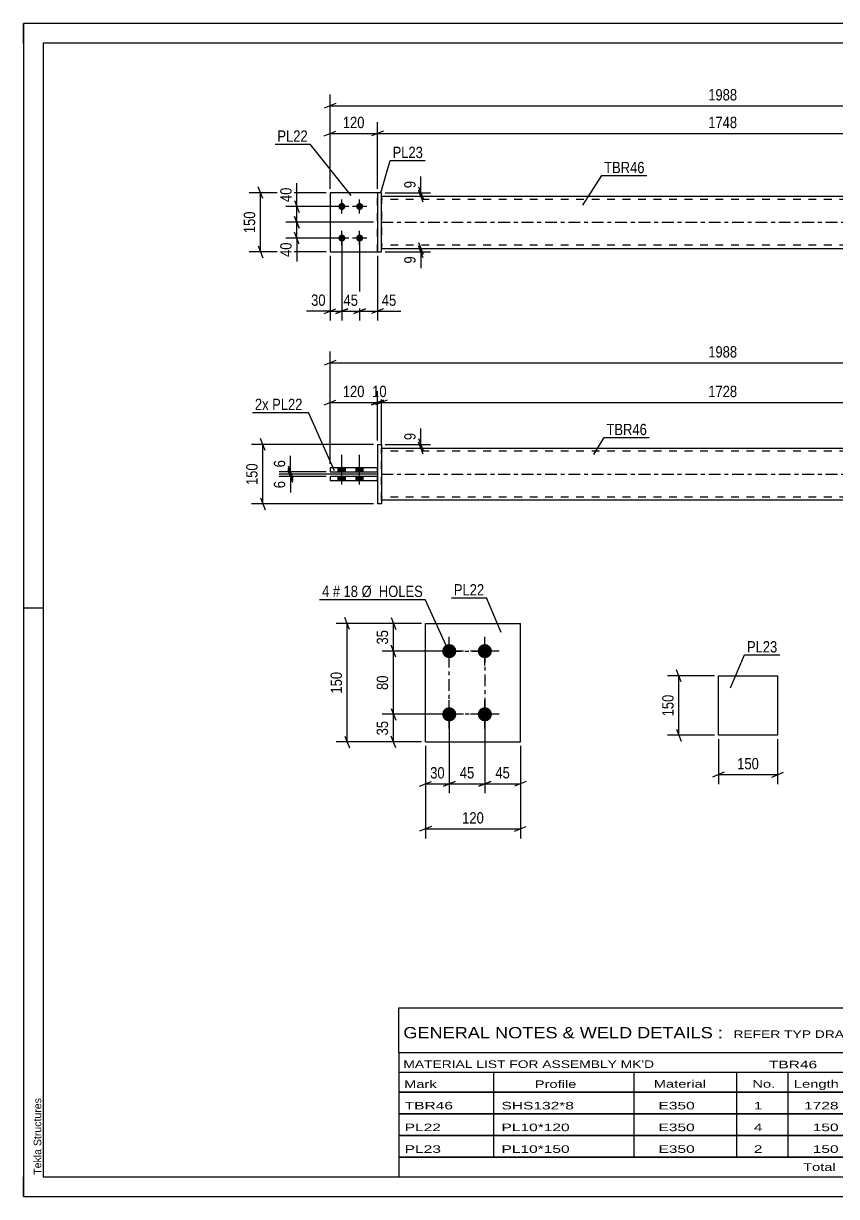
# Model space of a CAD drawing. Header units: millimetres. Extents: x 0 to 420, y 0 to 297.
# Drawn here: x 0 to 205.8, y 0 to 297 of the extents above; entities that cross this region are included whole.
import ezdxf

# ---------------------------------------------------------------- set-up
doc = ezdxf.new("R2010")
doc.units = ezdxf.units.MM
doc.linetypes.add('DXK_LINE_DOT2', pattern=[3.9198, 1.9599, -1.9599])
doc.linetypes.add('DXK_LINE_DOT3', pattern=[5.9187, 2.979, -0.9799, 0.9799, -0.9799])
doc.styles.add('Arial', font='ARIAL.TTF', dxfattribs={"height": 0.2})
doc.styles.add('Arial Narrow', font='ARIALN.TTF', dxfattribs={"height": 0.2})

# ---------------------------------------------------------------- blocks, each defined once
blk = doc.blocks.new('Unknown-489684297-1163')
at = {"color": 5, "linetype": 'Continuous'}
for p, q in [((420, 297), (0, 297)), ((0, 297), (0, 0)), ((0, 292), (0, 297)), ((415, 292), (5, 292)), ((5, 292), (5, 5)), ((5, 149), (0, 149)), ((0, 0), (0, 5)), ((5, 5), (415, 5)), ((0, 0), (420, 0))]:
    blk.add_line(p, q, dxfattribs=at)
at = {"color": 174, "linetype": 'Continuous', "style": 'Arial'}
blk.add_text('Tekla Structures', height=1.9102, rotation=90, dxfattribs=at).set_placement((4.5, 5.5))
blk = doc.blocks.new('Unknown-489684297-3498')
at = {"color": 7, "linetype": 'Continuous'}
for p, q in [((95, 47.75), (255, 47.75)), ((95, 36.5), (95, 47.75)), ((255, 47.75), (255, 36.5)), ((95, 36.5), (255, 36.5)), ((95, 36.5), (95, 31.5)), ((255, 36.5), (255, 31.5)), ((95, 31.5), (255, 31.5)), ((95, 31.5), (95, 26.5)), ((119, 31.5), (119, 26.5)), ((154.5, 31.5), (154.5, 26.5)), ((180.5, 31.5), (180.5, 26.5)), ((193.5, 31.5), (193.5, 26.5)), ((211, 31.5), (211, 26.5)), ((233, 31.5), (233, 26.5)), ((255, 31.5), (255, 26.5)), ((95, 26.5), (255, 26.5)), ((95, 26.45), (95, 21.05)), ((95, 26.45), (255, 26.45)), ((119, 26.5), (119, 21)), ((154.5, 26.5), (154.5, 21)), ((180.5, 26.5), (180.5, 21)), ((193.5, 26.5), (193.5, 21)), ((211, 26.5), (211, 21)), ((233, 26.5), (233, 21)), ((255, 26.45), (255, 21.05)), ((95, 21.05), (255, 21.05)), ((95, 20.95), (95, 15.55)), ((95, 20.95), (255, 20.95)), ((119, 21), (119, 15.5)), ((154.5, 21), (154.5, 15.5)), ((180.5, 21), (180.5, 15.5)), ((193.5, 21), (193.5, 15.5)), ((211, 21), (211, 15.5)), ((233, 21), (233, 15.5)), ((255, 20.95), (255, 15.55)), ((95, 15.55), (255, 15.55)), ((95, 15.45), (95, 10.05)), ((95, 15.45), (255, 15.45)), ((119, 15.5), (119, 10)), ((154.5, 15.5), (154.5, 10)), ((180.5, 15.5), (180.5, 10)), ((193.5, 15.5), (193.5, 10)), ((211, 15.5), (211, 10)), ((233, 15.5), (233, 10)), ((255, 15.45), (255, 10.05)), ((95, 10.05), (255, 10.05)), ((95, 10), (255, 10)), ((95, 10), (95, 5)), ((211, 10), (211, 5)), ((233, 10), (233, 5)), ((255, 10), (255, 5)), ((95, 5), (255, 5))]:
    blk.add_line(p, q, dxfattribs=at)
at = {"color": 7, "style": 'Arial Narrow'}
for s, height, width, p in [('GENERAL NOTES & WELD DETAILS :', 2.8633, 1.4, (96.15, 40.06)), ('REFER TYP DRAWING TYP-01', 1.9089, 1.6, (179.7, 40.16)), ("MATERIAL LIST FOR ASSEMBLY MK'D", 1.9089, 1.6, (96.15, 32.56)), ('TBR46', 1.909, 1.794707, (188.68, 32.47)), ('6', 1.91, 1.794707, (217.08, 32.56)), ('No. Required', 1.9089, 1.6, (226.41, 32.56)), ('Mark', 1.909, 1.7, (96.34, 27.5)), ('Profile', 1.909, 1.7, (129.41, 27.5)), ('Material', 1.909, 1.7, (159.54, 27.56)), ('No.', 1.909, 1.7, (184.5, 27.56)), ('Length', 1.909, 1.7, (195, 27.56)), ('Area', 1.909, 1.7, (217.5, 27.56)), ('Weight', 1.909, 1.7, (237, 27.56))]:
    blk.add_text(s, height=height, dxfattribs=dict(at, width=width)).set_placement(p)
at = {"color": 7, "linetype": 'Continuous', "style": 'Arial Narrow'}
for s, height, width, p in [('TBR46', 1.909, 1.794707, (96.5, 22.06)), ('SHS132*8', 1.909, 1.794707, (121, 22.06)), ('E350', 1.909, 1.794707, (160.74, 22.06)), ('1', 1.91, 1.794707, (184.86, 22.06)), ('1728', 1.909, 1.794707, (197.58, 22.06)), ('0.9', 1.909, 1.794707, (221.32, 22.06)), ('53.8', 1.909, 1.794707, (240.14, 22.06)), ('PL22', 1.909, 1.794707, (96.5, 16.56)), ('PL10*120', 1.909, 1.794707, (121, 16.56)), ('E350', 1.909, 1.794707, (160.74, 16.56)), ('4', 1.91, 1.794707, (184.86, 16.56)), ('150', 1.909, 1.794707, (199.77, 16.56)), ('0.0', 1.909, 1.794707, (221.32, 16.56)), ('5.7', 1.909, 1.794707, (242.33, 16.56)), ('PL23', 1.909, 1.794707, (96.5, 11.06)), ('PL10*150', 1.909, 1.794707, (121, 11.06)), ('E350', 1.909, 1.794707, (160.74, 11.06)), ('2', 1.91, 1.794707, (184.86, 11.06)), ('150', 1.909, 1.794707, (199.77, 11.06)), ('0.1', 1.909, 1.794707, (221.32, 11.06)), ('3.5', 1.909, 1.794707, (242.33, 11.06)), ('Total', 1.909, 1.7, (197.33, 6.5)), ('1.2', 1.909, 1.794707, (220.83, 6.5)), ('63.0', 1.909, 1.794707, (240.14, 6.5))]:
    blk.add_text(s, height=height, dxfattribs=dict(at, width=width)).set_placement(p)
blk = doc.blocks.new('Bolt-489684297-1408 - 1400')
at = {"linetype": 'Continuous'}
for points in [[(79.69, 183.49), (81.49, 183.49), (81.49, 184.49), (79.69, 184.49)], [(79.69, 183.49), (81.49, 183.49), (81.49, 184.49), (79.69, 184.49)], [(84.19, 183.49), (85.99, 183.49), (85.99, 184.49), (84.19, 184.49)], [(84.19, 183.49), (85.99, 183.49), (85.99, 184.49), (84.19, 184.49)], [(79.69, 181.29), (81.49, 181.29), (81.49, 182.29), (79.69, 182.29)], [(79.69, 181.29), (81.49, 181.29), (81.49, 182.29), (79.69, 182.29)], [(84.19, 181.29), (85.99, 181.29), (85.99, 182.29), (84.19, 182.29)], [(84.19, 181.29), (85.99, 181.29), (85.99, 182.29), (84.19, 182.29)]]:
    blk.add_hatch(color=1, dxfattribs=at).paths.add_polyline_path(points)
at = {"color": 1, "linetype": 'Continuous'}
for p, q in [((80.59, 180.29), (80.59, 187.79)), ((80.59, 180.29), (80.59, 187.79)), ((85.09, 180.29), (85.09, 187.79)), ((85.09, 180.29), (85.09, 187.79)), ((79.69, 183.49), (79.69, 184.49)), ((79.69, 183.49), (79.69, 184.49)), ((81.49, 183.49), (81.49, 184.49)), ((81.49, 183.49), (81.49, 184.49)), ((84.19, 183.49), (84.19, 184.49)), ((84.19, 183.49), (84.19, 184.49)), ((85.99, 183.49), (85.99, 184.49)), ((85.99, 183.49), (85.99, 184.49)), ((79.69, 181.29), (79.69, 182.29)), ((79.69, 181.29), (79.69, 182.29)), ((81.49, 181.29), (81.49, 182.29)), ((81.49, 181.29), (81.49, 182.29)), ((84.19, 181.29), (84.19, 182.29)), ((84.19, 181.29), (84.19, 182.29)), ((85.99, 181.29), (85.99, 182.29)), ((85.99, 181.29), (85.99, 182.29))]:
    blk.add_line(p, q, dxfattribs=at)
blk = doc.blocks.new('Part-489684297-1471 - 1400')
at = {"linetype": 'Continuous'}
blk.add_hatch(color=2, dxfattribs=at).paths.add_polyline_path([(233.38, 176.29), (232.58, 177.69), (234.18, 177.69)])
at = {"color": 2, "linetype": 'Continuous'}
for p, q in [((90.59, 189.49), (263.38, 189.49)), ((263.38, 176.29), (90.59, 176.29)), ((233.38, 176.29), (232.58, 177.69)), ((232.58, 177.69), (234.18, 177.69)), ((234.18, 177.69), (233.38, 176.29))]:
    blk.add_line(p, q, dxfattribs=at)
at = {"color": 7, "linetype": 'DXK_LINE_DOT2'}
for p, q in [((90.59, 176.29), (90.59, 189.49)), ((263.38, 188.69), (90.59, 188.69)), ((263.38, 189.49), (263.38, 176.29)), ((263.38, 177.09), (90.59, 177.09))]:
    blk.add_line(p, q, dxfattribs=at)
at = {"color": 7, "linetype": 'DXK_LINE_DOT3'}
blk.add_line((90.59, 182.89), (263.38, 182.89), dxfattribs=at)
at = {"color": 2, "linetype": 'Continuous'}
blk.add_circle((233.38, 177.19), 1, dxfattribs=at)
blk = doc.blocks.new('Part-489684297-1412 - 1400')
at = {"color": 2, "linetype": 'Continuous'}
for p, q in [((89.59, 190.39), (90.59, 190.39)), ((89.59, 190.39), (89.59, 175.39)), ((90.59, 190.39), (90.59, 175.39)), ((90.59, 175.39), (89.59, 175.39))]:
    blk.add_line(p, q, dxfattribs=at)
blk = doc.blocks.new('Part-489684297-1438 - 1400')
at = {"color": 2, "linetype": 'Continuous'}
for p, q in [((89.59, 184.49), (77.59, 184.49)), ((77.59, 184.49), (77.59, 183.49)), ((89.59, 183.49), (89.59, 184.49)), ((77.59, 183.49), (89.59, 183.49))]:
    blk.add_line(p, q, dxfattribs=at)
blk = doc.blocks.new('Part-489684297-1443 - 1400')
at = {"color": 2, "linetype": 'Continuous'}
for p, q in [((77.59, 182.29), (77.59, 181.29)), ((89.59, 182.29), (77.59, 182.29)), ((77.59, 181.29), (89.59, 181.29)), ((89.59, 181.29), (89.59, 182.29))]:
    blk.add_line(p, q, dxfattribs=at)
blk = doc.blocks.new('Part-489684297-1695 - 1676')
at = {"color": 2, "linetype": 'Continuous'}
for p, q in [((90.59, 254.16), (89.59, 254.16)), ((89.59, 254.16), (89.59, 239.16)), ((90.59, 239.16), (90.59, 254.16)), ((89.59, 239.16), (90.59, 239.16))]:
    blk.add_line(p, q, dxfattribs=at)
blk = doc.blocks.new('Bolt-489684297-1679 - 1676')
at = {"linetype": 'Continuous'}
for points in [[(80.59, 249.76, -1), (80.59, 251.56, -1)], [(85.09, 249.76, -1), (85.09, 251.56, -1)], [(80.59, 241.76, -1), (80.59, 243.56, -1)], [(85.09, 241.76, -1), (85.09, 243.56, -1)]]:
    blk.add_hatch(color=1, dxfattribs=at).paths.add_polyline_path(points)
at = {"color": 1, "linetype": 'Continuous'}
for p, q in [((80.59, 248.86), (80.59, 252.46)), ((85.09, 248.86), (85.09, 252.46)), ((82.39, 250.66), (78.79, 250.66)), ((86.89, 250.66), (83.29, 250.66)), ((80.59, 240.86), (80.59, 244.46)), ((85.09, 240.86), (85.09, 244.46)), ((82.39, 242.66), (78.79, 242.66)), ((86.89, 242.66), (83.29, 242.66))]:
    blk.add_line(p, q, dxfattribs=at)
blk = doc.blocks.new('Part-489684297-1700 - 1676')
at = {"color": 2, "linetype": 'Continuous'}
for p, q in [((89.59, 254.16), (77.59, 254.16)), ((77.59, 254.16), (77.59, 239.16)), ((77.59, 239.16), (89.59, 239.16))]:
    blk.add_line(p, q, dxfattribs=at)
at = {"color": 7, "linetype": 'DXK_LINE_DOT2'}
blk.add_line((89.59, 239.16), (89.59, 254.16), dxfattribs=at)
blk = doc.blocks.new('Part-489684297-1701 - 1676')
at = {"color": 7, "linetype": 'DXK_LINE_DOT2'}
for p, q in [((89.59, 254.16), (77.59, 254.16)), ((77.59, 254.16), (77.59, 239.16)), ((89.59, 239.16), (89.59, 254.16)), ((77.59, 239.16), (89.59, 239.16))]:
    blk.add_line(p, q, dxfattribs=at)
blk = doc.blocks.new('Part-489684297-1741 - 1676')
at = {"linetype": 'Continuous'}
blk.add_hatch(color=2, dxfattribs=at).paths.add_polyline_path([(233.38, 246.66), (232.58, 248.06), (234.18, 248.06)])
at = {"color": 2, "linetype": 'Continuous'}
for p, q in [((90.59, 253.26), (263.38, 253.26)), ((233.38, 246.66), (232.58, 248.06)), ((232.58, 248.06), (234.18, 248.06)), ((234.18, 248.06), (233.38, 246.66)), ((90.59, 240.06), (263.38, 240.06))]:
    blk.add_line(p, q, dxfattribs=at)
at = {"color": 7, "linetype": 'DXK_LINE_DOT2'}
for p, q in [((90.59, 253.26), (90.59, 240.06)), ((263.38, 252.46), (90.59, 252.46)), ((263.38, 253.26), (263.38, 240.06)), ((263.38, 240.86), (90.59, 240.86))]:
    blk.add_line(p, q, dxfattribs=at)
at = {"color": 7, "linetype": 'DXK_LINE_DOT3'}
blk.add_line((90.59, 246.66), (263.38, 246.66), dxfattribs=at)
at = {"color": 2, "linetype": 'Continuous'}
blk.add_circle((233.38, 247.56), 1, dxfattribs=at)
blk = doc.blocks.new('Bolt-489684297-2102 - 2040')
at = {"linetype": 'Continuous'}
for points in [[(107.78, 136.29, -1), (107.78, 139.89, -1)], [(116.78, 136.29, -1), (116.78, 139.89, -1)], [(107.78, 120.29, -1), (107.78, 123.89, -1)], [(116.78, 120.29, -1), (116.78, 123.89, -1)]]:
    blk.add_hatch(color=1, dxfattribs=at).paths.add_polyline_path(points)
at = {"color": 1, "linetype": 'Continuous'}
for p, q in [((107.78, 134.49), (107.78, 141.69)), ((116.78, 134.49), (116.78, 141.69)), ((111.38, 138.09), (104.18, 138.09)), ((120.38, 138.09), (113.18, 138.09)), ((107.78, 118.49), (107.78, 125.69)), ((116.78, 118.49), (116.78, 125.69)), ((111.38, 122.09), (104.18, 122.09)), ((120.38, 122.09), (113.18, 122.09))]:
    blk.add_line(p, q, dxfattribs=at)
blk = doc.blocks.new('Part-489684297-2107 - 2040')
at = {"color": 2, "linetype": 'Continuous'}
for p, q in [((101.78, 115.09), (101.78, 145.09)), ((101.78, 145.09), (125.78, 145.09)), ((125.78, 115.09), (125.78, 145.09)), ((101.78, 115.09), (125.78, 115.09))]:
    blk.add_line(p, q, dxfattribs=at)
blk = doc.blocks.new('Part-489684297-2267 - 2261')
at = {"color": 2, "linetype": 'Continuous'}
for p, q in [((175.9, 131.81), (190.9, 131.81)), ((175.9, 116.81), (175.9, 131.81)), ((190.9, 131.81), (190.9, 116.81)), ((190.9, 116.81), (175.9, 116.81))]:
    blk.add_line(p, q, dxfattribs=at)
blk = doc.blocks.new('Rectangle-489684297-2247 - 2040')
at = {"color": 1, "linetype": 'DXK_LINE_DOT3'}
blk.add_lwpolyline([(107.78, 138.09), (116.78, 138.09), (116.78, 122.09), (107.78, 122.09), (107.78, 138.09)], close=True, dxfattribs=at)
blk = doc.blocks.new('StraightDimension-489684297-1553 - 1400')
at = {"color": 7, "linetype": 'Continuous'}
for p, q in [((66.99, 184.39), (68.19, 181.39)), ((89.59, 182.89), (64.74, 182.89)), ((76.59, 182.29), (64.74, 182.29)), ((68.19, 180.79), (66.99, 183.79)), ((67.59, 182.29), (67.59, 182.89))]:
    blk.add_line(p, q, dxfattribs=at)
at = {"color": 0}
blk.add_wipeout([(66.84, 181.76), (62.64, 181.76), (62.64, 178.73), (66.84, 178.73)], dxfattribs=at)
at = {"color": 7, "linetype": 'Continuous'}
blk.add_line((67.59, 182.29), (67.59, 178.21), dxfattribs=at)
blk.add_line((67.59, 182.29), (67.59, 178.21), dxfattribs=at)
at = {"color": 3, "style": 'Arial Narrow'}
blk.add_text('6', height=2.86, rotation=90.0002, dxfattribs=at).set_placement((66.24, 179.33))
blk = doc.blocks.new('StraightDimension-489684297-1512 - 1400')
at = {"color": 7, "linetype": 'Continuous'}
for p, q in [((90.59, 190.49), (90.59, 203.91)), ((263.38, 190.49), (263.38, 203.91)), ((92.09, 201.66), (89.09, 200.46)), ((90.59, 201.06), (263.38, 201.06)), ((261.88, 200.46), (264.88, 201.66))]:
    blk.add_line(p, q, dxfattribs=at)
at = {"color": 0}
blk.add_wipeout([(181.24, 201.81), (181.24, 206.01), (172.73, 206.01), (172.73, 201.81)], dxfattribs=at)
at = {"color": 3, "style": 'Arial Narrow'}
blk.add_text('1728', height=2.863, dxfattribs=at).set_placement((173.33, 202.41))
blk = doc.blocks.new('StraightDimension-489684297-1480 - 1400')
at = {"color": 7, "linetype": 'Continuous'}
for p, q in [((91.59, 190.39), (102.99, 190.39)), ((99.99, 191.89), (101.19, 188.89)), ((101.19, 187.99), (99.99, 190.99)), ((100.59, 189.49), (100.59, 190.39)), ((91.59, 189.49), (102.99, 189.49))]:
    blk.add_line(p, q, dxfattribs=at)
at = {"color": 0}
blk.add_wipeout([(99.84, 193.94), (95.64, 193.94), (95.64, 190.91), (99.84, 190.91)], dxfattribs=at)
at = {"color": 7, "linetype": 'Continuous'}
blk.add_line((100.59, 190.39), (100.59, 194.46), dxfattribs=at)
blk.add_line((100.59, 190.39), (100.59, 194.46), dxfattribs=at)
at = {"color": 3, "style": 'Arial Narrow'}
blk.add_text('9', height=2.86, rotation=90.0002, dxfattribs=at).set_placement((99.24, 191.51))
blk = doc.blocks.new('StraightDimension-489684297-1522 - 1400')
at = {"color": 7, "linetype": 'Continuous'}
for p, q in [((89.59, 191.39), (89.59, 203.91)), ((90.59, 190.49), (90.59, 203.91)), ((88.09, 200.46), (91.09, 201.66)), ((92.09, 201.66), (89.09, 200.46)), ((89.59, 201.06), (90.59, 201.06))]:
    blk.add_line(p, q, dxfattribs=at)
at = {"color": 0}
blk.add_wipeout([(92.52, 201.81), (92.52, 206.01), (87.66, 206.01), (87.66, 201.81)], dxfattribs=at)
at = {"color": 3, "style": 'Arial Narrow'}
blk.add_text('10', height=2.863, dxfattribs=at).set_placement((88.26, 202.41))
blk = doc.blocks.new('StraightDimension-489684297-1532 - 1400')
at = {"color": 7, "linetype": 'Continuous'}
for p, q in [((77.59, 185.49), (77.59, 203.91)), ((89.59, 191.39), (89.59, 203.91)), ((76.09, 200.46), (79.09, 201.66)), ((77.59, 201.06), (89.59, 201.06)), ((91.09, 201.66), (88.09, 200.46))]:
    blk.add_line(p, q, dxfattribs=at)
at = {"color": 0}
blk.add_wipeout([(86.93, 201.81), (86.93, 206.01), (80.24, 206.01), (80.24, 201.81)], dxfattribs=at)
at = {"color": 3, "style": 'Arial Narrow'}
blk.add_text('120', height=2.863, dxfattribs=at).set_placement((80.84, 202.41))
blk = doc.blocks.new('StraightDimension-489684297-1569 - 1400')
at = {"color": 7, "linetype": 'Continuous'}
for p, q in [((66.99, 184.99), (68.19, 181.99)), ((68.19, 181.39), (66.99, 184.39)), ((76.59, 183.49), (64.74, 183.49)), ((89.59, 182.89), (64.74, 182.89)), ((67.59, 182.89), (67.59, 183.49))]:
    blk.add_line(p, q, dxfattribs=at)
at = {"color": 0}
blk.add_wipeout([(66.84, 187.04), (62.64, 187.04), (62.64, 184.01), (66.84, 184.01)], dxfattribs=at)
at = {"color": 7, "linetype": 'Continuous'}
blk.add_line((67.59, 183.49), (67.59, 187.56), dxfattribs=at)
blk.add_line((67.59, 183.49), (67.59, 187.56), dxfattribs=at)
at = {"color": 3, "style": 'Arial Narrow'}
blk.add_text('6', height=2.86, rotation=90.0002, dxfattribs=at).set_placement((66.24, 184.61))
blk = doc.blocks.new('StraightDimension-489684297-1586 - 1400')
at = {"color": 7, "linetype": 'Continuous'}
for p, q in [((77.59, 185.49), (77.59, 213.93)), ((276.38, 185.49), (276.38, 213.93)), ((79.09, 211.68), (76.09, 210.48)), ((77.59, 211.08), (276.38, 211.08)), ((274.88, 210.48), (277.88, 211.68))]:
    blk.add_line(p, q, dxfattribs=at)
at = {"color": 0}
blk.add_wipeout([(181.24, 211.83), (181.24, 216.03), (172.73, 216.03), (172.73, 211.83)], dxfattribs=at)
at = {"color": 3, "style": 'Arial Narrow'}
blk.add_text('1988', height=2.863, dxfattribs=at).set_placement((173.33, 212.43))
blk = doc.blocks.new('StraightDimension-489684297-3409 - 1400')
at = {"color": 7, "linetype": 'Continuous'}
for p, q in [((88.59, 190.39), (57.75, 190.39)), ((61.2, 188.89), (60, 191.89)), ((60.6, 175.39), (60.6, 190.39)), ((88.59, 175.39), (57.75, 175.39)), ((60, 176.89), (61.2, 173.89))]:
    blk.add_line(p, q, dxfattribs=at)
at = {"color": 0}
blk.add_wipeout([(59.85, 186.23), (55.65, 186.23), (55.65, 179.54), (59.85, 179.54)], dxfattribs=at)
at = {"color": 3, "style": 'Arial Narrow'}
blk.add_text('150', height=2.863, rotation=90.0002, dxfattribs=at).set_placement((59.25, 180.14))
blk = doc.blocks.new('StraightDimension-489684297-1903 - 1676')
at = {"color": 7, "linetype": 'Continuous'}
for p, q in [((85.09, 241.66), (85.09, 221.76)), ((89.59, 238.16), (89.59, 221.76)), ((83.59, 223.56), (86.59, 224.76)), ((85.09, 224.16), (89.59, 224.16)), ((91.09, 224.76), (88.09, 223.56))]:
    blk.add_line(p, q, dxfattribs=at)
at = {"color": 0}
blk.add_wipeout([(94.97, 224.91), (94.97, 229.11), (90.11, 229.11), (90.11, 224.91)], dxfattribs=at)
at = {"color": 7, "linetype": 'Continuous'}
blk.add_line((89.59, 224.16), (95.49, 224.16), dxfattribs=at)
blk.add_line((89.59, 224.16), (95.49, 224.16), dxfattribs=at)
at = {"color": 3, "style": 'Arial Narrow'}
blk.add_text('45', height=2.863, dxfattribs=at).set_placement((90.71, 225.51))
blk = doc.blocks.new('StraightDimension-489684297-1887 - 1676')
at = {"color": 7, "linetype": 'Continuous'}
for p, q in [((80.59, 241.66), (80.59, 221.76)), ((85.09, 241.66), (85.09, 221.76)), ((79.09, 223.56), (82.09, 224.76)), ((80.59, 224.16), (85.09, 224.16)), ((86.59, 224.76), (83.59, 223.56))]:
    blk.add_line(p, q, dxfattribs=at)
at = {"color": 0}
blk.add_wipeout([(85.27, 224.91), (85.27, 229.11), (80.41, 229.11), (80.41, 224.91)], dxfattribs=at)
at = {"color": 3, "style": 'Arial Narrow'}
blk.add_text('45', height=2.863, dxfattribs=at).set_placement((81.01, 225.51))
blk = doc.blocks.new('StraightDimension-489684297-1926 - 1676')
at = {"color": 7, "linetype": 'Continuous'}
for p, q in [((79.09, 276.76), (76.09, 275.56)), ((77.59, 255.16), (77.59, 279.01)), ((274.88, 275.56), (277.88, 276.76)), ((276.38, 255.16), (276.38, 279.01)), ((77.59, 276.16), (276.38, 276.16))]:
    blk.add_line(p, q, dxfattribs=at)
at = {"color": 0}
blk.add_wipeout([(181.24, 276.91), (181.24, 281.11), (172.73, 281.11), (172.73, 276.91)], dxfattribs=at)
at = {"color": 3, "style": 'Arial Narrow'}
blk.add_text('1988', height=2.863, dxfattribs=at).set_placement((173.33, 277.51))
blk = doc.blocks.new('StraightDimension-489684297-3389 - 1676')
at = {"color": 7, "linetype": 'Continuous'}
for p, q in [((60.59, 252.66), (59.39, 255.66)), ((76.59, 254.16), (57.14, 254.16)), ((59.99, 239.16), (59.99, 254.16)), ((59.39, 240.66), (60.59, 237.66)), ((76.59, 239.16), (57.14, 239.16))]:
    blk.add_line(p, q, dxfattribs=at)
at = {"color": 0}
blk.add_wipeout([(59.24, 250.01), (55.04, 250.01), (55.04, 243.32), (59.24, 243.32)], dxfattribs=at)
at = {"color": 3, "style": 'Arial Narrow'}
blk.add_text('150', height=2.863, rotation=90.0002, dxfattribs=at).set_placement((58.64, 243.92))
blk = doc.blocks.new('StraightDimension-489684297-1842 - 1676')
at = {"color": 7, "linetype": 'Continuous'}
for p, q in [((88.59, 246.66), (66.37, 246.66)), ((68.62, 248.16), (69.82, 245.16)), ((69.22, 242.66), (69.22, 246.66)), ((69.82, 241.16), (68.62, 244.16)), ((79.59, 242.66), (66.37, 242.66))]:
    blk.add_line(p, q, dxfattribs=at)
at = {"color": 0}
blk.add_wipeout([(68.47, 242.14), (64.27, 242.14), (64.27, 237.28), (68.47, 237.28)], dxfattribs=at)
at = {"color": 7, "linetype": 'Continuous'}
blk.add_line((69.22, 242.66), (69.22, 236.76), dxfattribs=at)
blk.add_line((69.22, 242.66), (69.22, 236.76), dxfattribs=at)
at = {"color": 3, "style": 'Arial Narrow'}
blk.add_text('40', height=2.863, rotation=90.0002, dxfattribs=at).set_placement((67.87, 237.88))
blk = doc.blocks.new('StraightDimension-489684297-1851 - 1676')
at = {"color": 7, "linetype": 'Continuous'}
for p, q in [((79.59, 250.66), (66.37, 250.66)), ((68.62, 252.16), (69.82, 249.16)), ((69.22, 246.66), (69.22, 250.66)), ((88.59, 246.66), (66.37, 246.66)), ((69.82, 245.16), (68.62, 248.16))]:
    blk.add_line(p, q, dxfattribs=at)
at = {"color": 0}
blk.add_wipeout([(68.47, 256.04), (64.27, 256.04), (64.27, 251.19), (68.47, 251.19)], dxfattribs=at)
at = {"color": 7, "linetype": 'Continuous'}
blk.add_line((69.22, 250.66), (69.22, 256.57), dxfattribs=at)
blk.add_line((69.22, 250.66), (69.22, 256.57), dxfattribs=at)
at = {"color": 3, "style": 'Arial Narrow'}
blk.add_text('40', height=2.863, rotation=90.0002, dxfattribs=at).set_placement((67.87, 251.79))
blk = doc.blocks.new('StraightDimension-489684297-1868 - 1676')
at = {"color": 7, "linetype": 'Continuous'}
for p, q in [((80.59, 241.66), (80.59, 221.76)), ((77.59, 238.16), (77.59, 221.76)), ((76.09, 223.56), (79.09, 224.76)), ((77.59, 224.16), (80.59, 224.16)), ((82.09, 224.76), (79.09, 223.56))]:
    blk.add_line(p, q, dxfattribs=at)
at = {"color": 0}
blk.add_wipeout([(77.06, 224.91), (77.06, 229.11), (72.21, 229.11), (72.21, 224.91)], dxfattribs=at)
at = {"color": 7, "linetype": 'Continuous'}
blk.add_line((77.59, 224.16), (71.68, 224.16), dxfattribs=at)
blk.add_line((77.59, 224.16), (71.68, 224.16), dxfattribs=at)
at = {"color": 3, "style": 'Arial Narrow'}
blk.add_text('30', height=2.863, dxfattribs=at).set_placement((72.81, 225.51))
blk = doc.blocks.new('StraightDimension-489684297-1946 - 1676')
at = {"color": 7, "linetype": 'Continuous'}
for p, q in [((77.59, 255.16), (77.59, 272.01)), ((89.59, 255.16), (89.59, 272.01)), ((76.09, 268.56), (79.09, 269.76)), ((77.59, 269.16), (89.59, 269.16)), ((91.09, 269.76), (88.09, 268.56))]:
    blk.add_line(p, q, dxfattribs=at)
at = {"color": 0}
blk.add_wipeout([(86.93, 269.91), (86.93, 274.11), (80.24, 274.11), (80.24, 269.91)], dxfattribs=at)
at = {"color": 3, "style": 'Arial Narrow'}
blk.add_text('120', height=2.863, dxfattribs=at).set_placement((80.84, 270.51))
blk = doc.blocks.new('StraightDimension-489684297-1968 - 1676')
at = {"color": 7, "linetype": 'Continuous'}
for p, q in [((89.59, 255.16), (89.59, 272.01)), ((264.38, 255.16), (264.38, 272.01)), ((91.09, 269.76), (88.09, 268.56)), ((89.59, 269.16), (264.38, 269.16)), ((262.88, 268.56), (265.88, 269.76))]:
    blk.add_line(p, q, dxfattribs=at)
at = {"color": 0}
blk.add_wipeout([(181.24, 269.91), (181.24, 274.11), (172.73, 274.11), (172.73, 269.91)], dxfattribs=at)
at = {"color": 3, "style": 'Arial Narrow'}
blk.add_text('1748', height=2.863, dxfattribs=at).set_placement((173.33, 270.51))
blk = doc.blocks.new('StraightDimension-489684297-2716 - 1676')
at = {"color": 7, "linetype": 'Continuous'}
for p, q in [((99.99, 255.66), (101.19, 252.66)), ((91.59, 254.16), (102.99, 254.16)), ((91.59, 253.26), (102.99, 253.26)), ((101.19, 251.76), (99.99, 254.76)), ((100.59, 253.26), (100.59, 254.16))]:
    blk.add_line(p, q, dxfattribs=at)
at = {"color": 0}
blk.add_wipeout([(99.84, 257.72), (95.64, 257.72), (95.64, 254.69), (99.84, 254.69)], dxfattribs=at)
at = {"color": 7, "linetype": 'Continuous'}
blk.add_line((100.59, 254.16), (100.59, 258.24), dxfattribs=at)
blk.add_line((100.59, 254.16), (100.59, 258.24), dxfattribs=at)
at = {"color": 3, "style": 'Arial Narrow'}
blk.add_text('9', height=2.86, rotation=90.0002, dxfattribs=at).set_placement((99.24, 255.29))
blk = doc.blocks.new('StraightDimension-489684297-2723 - 1676')
at = {"color": 7, "linetype": 'Continuous'}
for p, q in [((99.99, 241.56), (101.19, 238.56)), ((101.19, 237.66), (99.99, 240.66)), ((91.59, 240.06), (102.99, 240.06)), ((91.59, 239.16), (102.99, 239.16)), ((100.59, 239.16), (100.59, 240.06))]:
    blk.add_line(p, q, dxfattribs=at)
at = {"color": 0}
blk.add_wipeout([(99.84, 238.64), (95.64, 238.64), (95.64, 235.61), (99.84, 235.61)], dxfattribs=at)
at = {"color": 7, "linetype": 'Continuous'}
blk.add_line((100.59, 239.16), (100.59, 235.08), dxfattribs=at)
blk.add_line((100.59, 239.16), (100.59, 235.08), dxfattribs=at)
at = {"color": 3, "style": 'Arial Narrow'}
blk.add_text('9', height=2.86, rotation=90.0002, dxfattribs=at).set_placement((99.24, 236.21))
blk = doc.blocks.new('StraightDimension-489684297-2149 - 2040')
at = {"color": 7, "linetype": 'Continuous'}
for p, q in [((93.03, 146.59), (94.23, 143.59)), ((100.78, 145.09), (90.78, 145.09)), ((93.63, 138.09), (93.63, 145.09)), ((106.78, 138.09), (90.78, 138.09)), ((94.23, 136.59), (93.03, 139.59))]:
    blk.add_line(p, q, dxfattribs=at)
at = {"color": 0}
blk.add_wipeout([(92.88, 144.02), (88.68, 144.02), (88.68, 139.16), (92.88, 139.16)], dxfattribs=at)
at = {"color": 3, "style": 'Arial Narrow'}
blk.add_text('35', height=2.863, rotation=90.0002, dxfattribs=at).set_placement((92.28, 139.76))
blk = doc.blocks.new('StraightDimension-489684297-2109 - 2040')
at = {"color": 7, "linetype": 'Continuous'}
for p, q in [((101.78, 114.09), (101.78, 90.69)), ((125.78, 114.09), (125.78, 90.69)), ((103.28, 93.69), (100.28, 92.49)), ((101.78, 93.09), (125.78, 93.09)), ((124.28, 92.49), (127.28, 93.69))]:
    blk.add_line(p, q, dxfattribs=at)
at = {"color": 0}
blk.add_wipeout([(117.12, 93.84), (117.12, 98.04), (110.44, 98.04), (110.44, 93.84)], dxfattribs=at)
at = {"color": 3, "style": 'Arial Narrow'}
blk.add_text('120', height=2.863, dxfattribs=at).set_placement((111.04, 94.44))
blk = doc.blocks.new('StraightDimension-489684297-2165 - 2040')
at = {"color": 7, "linetype": 'Continuous'}
for p, q in [((106.78, 138.09), (90.78, 138.09)), ((94.23, 136.59), (93.03, 139.59)), ((93.63, 122.09), (93.63, 138.09)), ((106.78, 122.09), (90.78, 122.09)), ((93.03, 123.59), (94.23, 120.59))]:
    blk.add_line(p, q, dxfattribs=at)
at = {"color": 0}
blk.add_wipeout([(92.88, 132.52), (88.68, 132.52), (88.68, 127.66), (92.88, 127.66)], dxfattribs=at)
at = {"color": 3, "style": 'Arial Narrow'}
blk.add_text('80', height=2.863, rotation=90.0002, dxfattribs=at).set_placement((92.28, 128.26))
blk = doc.blocks.new('StraightDimension-489684297-2132 - 2040')
at = {"color": 7, "linetype": 'Continuous'}
for p, q in [((106.78, 122.09), (90.78, 122.09)), ((93.03, 123.59), (94.23, 120.59)), ((93.63, 115.09), (93.63, 122.09)), ((94.23, 113.59), (93.03, 116.59)), ((100.78, 115.09), (90.78, 115.09))]:
    blk.add_line(p, q, dxfattribs=at)
at = {"color": 0}
blk.add_wipeout([(92.88, 121.02), (88.68, 121.02), (88.68, 116.16), (92.88, 116.16)], dxfattribs=at)
at = {"color": 3, "style": 'Arial Narrow'}
blk.add_text('35', height=2.863, rotation=90.0002, dxfattribs=at).set_placement((92.28, 116.76))
blk = doc.blocks.new('StraightDimension-489684297-2179 - 2040')
at = {"color": 7, "linetype": 'Continuous'}
for p, q in [((82.56, 143.59), (81.36, 146.59)), ((100.78, 145.09), (79.11, 145.09)), ((81.96, 115.09), (81.96, 145.09)), ((81.36, 116.59), (82.56, 113.59)), ((100.78, 115.09), (79.11, 115.09))]:
    blk.add_line(p, q, dxfattribs=at)
at = {"color": 0}
blk.add_wipeout([(81.21, 133.43), (77.01, 133.43), (77.01, 126.75), (81.21, 126.75)], dxfattribs=at)
at = {"color": 3, "style": 'Arial Narrow'}
blk.add_text('150', height=2.863, rotation=90.0002, dxfattribs=at).set_placement((80.61, 127.35))
blk = doc.blocks.new('StraightDimension-489684297-2199 - 2040')
at = {"color": 7, "linetype": 'Continuous'}
for p, q in [((107.78, 121.09), (107.78, 102.1)), ((101.78, 114.09), (101.78, 102.1)), ((100.28, 103.9), (103.28, 105.1)), ((101.78, 104.5), (107.78, 104.5)), ((109.28, 105.1), (106.28, 103.9))]:
    blk.add_line(p, q, dxfattribs=at)
at = {"color": 0}
blk.add_wipeout([(107.21, 105.25), (107.21, 109.45), (102.35, 109.45), (102.35, 105.25)], dxfattribs=at)
at = {"color": 3, "style": 'Arial Narrow'}
blk.add_text('30', height=2.863, dxfattribs=at).set_placement((102.95, 105.85))
blk = doc.blocks.new('StraightDimension-489684297-2215 - 2040')
at = {"color": 7, "linetype": 'Continuous'}
for p, q in [((116.78, 121.09), (116.78, 102.1)), ((125.78, 114.09), (125.78, 102.1)), ((115.28, 103.9), (118.28, 105.1)), ((116.78, 104.5), (125.78, 104.5)), ((127.28, 105.1), (124.28, 103.9))]:
    blk.add_line(p, q, dxfattribs=at)
at = {"color": 0}
blk.add_wipeout([(123.71, 105.25), (123.71, 109.45), (118.85, 109.45), (118.85, 105.25)], dxfattribs=at)
at = {"color": 3, "style": 'Arial Narrow'}
blk.add_text('45', height=2.863, dxfattribs=at).set_placement((119.45, 105.85))
blk = doc.blocks.new('StraightDimension-489684297-2234 - 2040')
at = {"color": 7, "linetype": 'Continuous'}
for p, q in [((107.78, 121.09), (107.78, 102.1)), ((116.78, 121.09), (116.78, 102.1)), ((106.28, 103.9), (109.28, 105.1)), ((107.78, 104.5), (116.78, 104.5)), ((118.28, 105.1), (115.28, 103.9))]:
    blk.add_line(p, q, dxfattribs=at)
at = {"color": 0}
blk.add_wipeout([(114.71, 105.25), (114.71, 109.45), (109.85, 109.45), (109.85, 105.25)], dxfattribs=at)
at = {"color": 3, "style": 'Arial Narrow'}
blk.add_text('45', height=2.863, dxfattribs=at).set_placement((110.45, 105.85))
blk = doc.blocks.new('StraightDimension-489684297-2269 - 2261')
at = {"color": 7, "linetype": 'Continuous'}
for p, q in [((174.9, 131.81), (163.05, 131.81)), ((166.5, 130.31), (165.3, 133.31)), ((165.9, 116.81), (165.9, 131.81)), ((174.9, 116.81), (163.05, 116.81)), ((165.3, 118.31), (166.5, 115.31))]:
    blk.add_line(p, q, dxfattribs=at)
at = {"color": 0}
blk.add_wipeout([(165.15, 127.66), (160.95, 127.66), (160.95, 120.97), (165.15, 120.97)], dxfattribs=at)
at = {"color": 3, "style": 'Arial Narrow'}
blk.add_text('150', height=2.863, rotation=90.0002, dxfattribs=at).set_placement((164.55, 121.57))
blk = doc.blocks.new('StraightDimension-489684297-2278 - 2261')
at = {"color": 7, "linetype": 'Continuous'}
for p, q in [((175.9, 115.81), (175.9, 104.41)), ((190.9, 115.81), (190.9, 104.41)), ((177.4, 107.41), (174.4, 106.21)), ((189.4, 106.21), (192.4, 107.41)), ((175.9, 106.81), (190.9, 106.81))]:
    blk.add_line(p, q, dxfattribs=at)
at = {"color": 0}
blk.add_wipeout([(186.74, 107.56), (186.74, 111.76), (180.06, 111.76), (180.06, 107.56)], dxfattribs=at)
at = {"color": 3, "style": 'Arial Narrow'}
blk.add_text('150', height=2.863, dxfattribs=at).set_placement((180.66, 108.16))
blk = doc.blocks.new('Mark-489684297-1467 - 1400')
at = {"color": 0}
blk.add_wipeout([(157.8, 192.77), (157.8, 195.77), (147.58, 195.77), (147.58, 192.77)], dxfattribs=at)
blk.add_wipeout([(157.8, 192.77), (157.8, 195.77), (147.58, 195.77), (147.58, 192.77)], dxfattribs=at)
at = {"color": 30, "linetype": 'Continuous'}
for p, q in [((144.38, 187.85), (146.98, 192.17)), ((146.98, 192.17), (158.4, 192.17))]:
    blk.add_line(p, q, dxfattribs=at)
at = {"color": 3, "style": 'Arial Narrow'}
blk.add_text('TBR46', height=2.863, dxfattribs=at).set_placement((147.58, 192.77))
blk = doc.blocks.new('MarkSet-489684297-1661 - 1400')
at = {"color": 30, "linetype": 'Continuous'}
blk.add_line((78.75, 183.77), (72.12, 198.52), dxfattribs=at)
at = {"color": 0}
blk.add_wipeout([(62.05, 199.12), (62.05, 202.12), (58.58, 202.12), (58.58, 199.12)], dxfattribs=at)
blk.add_wipeout([(62.05, 199.12), (62.05, 202.12), (58.58, 202.12), (58.58, 199.12)], dxfattribs=at)
blk.add_wipeout([(70.62, 199.12), (70.62, 202.12), (62.95, 202.12), (62.95, 199.12)], dxfattribs=at)
blk.add_wipeout([(70.62, 199.12), (70.62, 202.12), (62.95, 202.12), (62.95, 199.12)], dxfattribs=at)
at = {"color": 30, "linetype": 'Continuous'}
blk.add_line((57.98, 198.52), (72.12, 198.52), dxfattribs=at)
at = {"color": 3, "style": 'Arial Narrow'}
for s, p in [('2x', (58.58, 199.12)), ('PL22', (62.95, 199.12))]:
    blk.add_text(s, height=2.863, dxfattribs=at).set_placement(p)
blk = doc.blocks.new('Mark-489684297-1696 - 1676')
at = {"color": 0}
blk.add_wipeout([(71.95, 267.05), (71.95, 270.05), (64.28, 270.05), (64.28, 267.05)], dxfattribs=at)
blk.add_wipeout([(71.95, 267.05), (71.95, 270.05), (64.28, 270.05), (64.28, 267.05)], dxfattribs=at)
at = {"color": 30, "linetype": 'Continuous'}
for p in [(63.68, 266.45), (82.92, 253.44)]:
    blk.add_line(p, (72.55, 266.45), dxfattribs=at)
at = {"color": 3, "style": 'Arial Narrow'}
blk.add_text('PL22', height=2.863, dxfattribs=at).set_placement((64.28, 267.05))
blk = doc.blocks.new('Mark-489684297-1691 - 1676')
at = {"color": 0}
blk.add_wipeout([(101.1, 262.93), (101.1, 265.93), (93.43, 265.93), (93.43, 262.93)], dxfattribs=at)
blk.add_wipeout([(101.1, 262.93), (101.1, 265.93), (93.43, 265.93), (93.43, 262.93)], dxfattribs=at)
at = {"color": 30, "linetype": 'Continuous'}
for p, q in [((90.45, 254.16), (92.83, 262.33)), ((92.83, 262.33), (101.7, 262.33))]:
    blk.add_line(p, q, dxfattribs=at)
at = {"color": 3, "style": 'Arial Narrow'}
blk.add_text('PL23', height=2.863, dxfattribs=at).set_placement((93.43, 262.93))
blk = doc.blocks.new('Mark-489684297-1737 - 1676')
at = {"color": 0}
blk.add_wipeout([(157.21, 259.1), (157.21, 262.1), (146.98, 262.1), (146.98, 259.1)], dxfattribs=at)
blk.add_wipeout([(157.21, 259.1), (157.21, 262.1), (146.98, 262.1), (146.98, 259.1)], dxfattribs=at)
at = {"color": 30, "linetype": 'Continuous'}
for p, q in [((141.55, 250.97), (146.38, 258.5)), ((146.38, 258.5), (157.81, 258.5))]:
    blk.add_line(p, q, dxfattribs=at)
at = {"color": 3, "style": 'Arial Narrow'}
blk.add_text('TBR46', height=2.863, dxfattribs=at).set_placement((146.98, 259.1))
blk = doc.blocks.new('Mark-489684297-2098 - 2040')
at = {"color": 0}
blk.add_wipeout([(77.4, 151.79), (77.4, 154.79), (75.57, 154.79), (75.57, 151.79)], dxfattribs=at)
blk.add_wipeout([(77.4, 151.79), (77.4, 154.79), (75.57, 154.79), (75.57, 151.79)], dxfattribs=at)
blk.add_wipeout([(80.12, 151.79), (80.12, 154.79), (78.3, 154.79), (78.3, 151.79)], dxfattribs=at)
blk.add_wipeout([(80.12, 151.79), (80.12, 154.79), (78.3, 154.79), (78.3, 151.79)], dxfattribs=at)
at = {"color": 3, "style": 'Arial Narrow'}
blk.add_text('4', height=2.86, dxfattribs=at).set_placement((75.57, 151.79))
at = {"color": 0}
blk.add_wipeout([(84.68, 151.79), (84.68, 154.79), (81.02, 154.79), (81.02, 151.79)], dxfattribs=at)
blk.add_wipeout([(84.68, 151.79), (84.68, 154.79), (81.02, 154.79), (81.02, 151.79)], dxfattribs=at)
at = {"color": 3, "style": 'Arial Narrow'}
blk.add_text('#', height=2.86, dxfattribs=at).set_placement((78.3, 151.79))
at = {"color": 0}
blk.add_wipeout([(101.11, 151.79), (101.11, 154.79), (85.58, 154.79), (85.58, 151.79)], dxfattribs=at)
blk.add_wipeout([(101.11, 151.79), (101.11, 154.79), (85.58, 154.79), (85.58, 151.79)], dxfattribs=at)
at = {"color": 7, "linetype": 'Continuous'}
for p in [(74.97, 151.19), (107.38, 138.61)]:
    blk.add_line(p, (101.71, 151.19), dxfattribs=at)
at = {"color": 3, "style": 'Arial Narrow'}
for s, p in [('18', (81.02, 151.79)), ('Ø  HOLES', (85.58, 151.79))]:
    blk.add_text(s, height=2.863, dxfattribs=at).set_placement(p)
blk = doc.blocks.new('Mark-489684297-2103 - 2040')
at = {"color": 0}
blk.add_wipeout([(116.62, 152.18), (116.62, 155.18), (108.94, 155.18), (108.94, 152.18)], dxfattribs=at)
blk.add_wipeout([(116.62, 152.18), (116.62, 155.18), (108.94, 155.18), (108.94, 152.18)], dxfattribs=at)
at = {"color": 30, "linetype": 'Continuous'}
for p in [(108.34, 151.58), (120.88, 142.82)]:
    blk.add_line(p, (117.22, 151.58), dxfattribs=at)
at = {"color": 3, "style": 'Arial Narrow'}
blk.add_text('PL22', height=2.863, dxfattribs=at).set_placement((108.94, 152.18))
blk = doc.blocks.new('Mark-489684297-2263 - 2261')
at = {"color": 0}
blk.add_wipeout([(190.81, 137.75), (190.81, 140.75), (183.13, 140.75), (183.13, 137.75)], dxfattribs=at)
blk.add_wipeout([(190.81, 137.75), (190.81, 140.75), (183.13, 140.75), (183.13, 137.75)], dxfattribs=at)
at = {"color": 30, "linetype": 'Continuous'}
for p, q in [((178.93, 128.79), (182.53, 137.15)), ((182.53, 137.15), (191.41, 137.15))]:
    blk.add_line(p, q, dxfattribs=at)
at = {"color": 3, "style": 'Arial Narrow'}
blk.add_text('PL23', height=2.863, dxfattribs=at).set_placement((183.13, 137.75))

msp = doc.modelspace()

# ---------------------------------------------------------------- block references
for name in ['Unknown-489684297-1163', 'Part-489684297-1700 - 1676', 'Part-489684297-1701 - 1676', 'Bolt-489684297-1679 - 1676', 'Part-489684297-1695 - 1676', 'Part-489684297-1741 - 1676', 'Part-489684297-1412 - 1400', 'Bolt-489684297-1408 - 1400', 'Part-489684297-1471 - 1400', 'Part-489684297-1438 - 1400', 'Part-489684297-1443 - 1400', 'Part-489684297-2107 - 2040', 'Bolt-489684297-2102 - 2040', 'Rectangle-489684297-2247 - 2040', 'Part-489684297-2267 - 2261', 'Unknown-489684297-3498']:
    msp.add_blockref(name, (0, 0))

# ---------------------------------------------------------------- next in the draw order: block references
for name in ['StraightDimension-489684297-1926 - 1676', 'StraightDimension-489684297-1903 - 1676', 'StraightDimension-489684297-1512 - 1400', 'StraightDimension-489684297-1553 - 1400', 'StraightDimension-489684297-2149 - 2040', 'Mark-489684297-2263 - 2261', 'StraightDimension-489684297-2269 - 2261', 'StraightDimension-489684297-2109 - 2040']:
    msp.add_blockref(name, (0, 0))

# ---------------------------------------------------------------- next in the draw order: block references
for name in ['StraightDimension-489684297-3389 - 1676', 'StraightDimension-489684297-1887 - 1676', 'StraightDimension-489684297-2723 - 1676', 'StraightDimension-489684297-1480 - 1400', 'StraightDimension-489684297-2165 - 2040', 'StraightDimension-489684297-2215 - 2040', 'StraightDimension-489684297-2278 - 2261']:
    msp.add_blockref(name, (0, 0))

# ---------------------------------------------------------------- next in the draw order: block references
for name in ['StraightDimension-489684297-1842 - 1676', 'StraightDimension-489684297-1522 - 1400', 'StraightDimension-489684297-2132 - 2040']:
    msp.add_blockref(name, (0, 0))

# ---------------------------------------------------------------- next in the draw order: block references
for name in ['StraightDimension-489684297-1851 - 1676', 'StraightDimension-489684297-1868 - 1676', 'StraightDimension-489684297-1532 - 1400', 'StraightDimension-489684297-2179 - 2040']:
    msp.add_blockref(name, (0, 0))

# ---------------------------------------------------------------- next in the draw order: block references
for name in ['StraightDimension-489684297-1946 - 1676', 'StraightDimension-489684297-1569 - 1400', 'Mark-489684297-2098 - 2040', 'StraightDimension-489684297-2199 - 2040']:
    msp.add_blockref(name, (0, 0))

# ---------------------------------------------------------------- next in the draw order: block references
for name in ['StraightDimension-489684297-1968 - 1676', 'Mark-489684297-1696 - 1676', 'StraightDimension-489684297-1586 - 1400', 'Mark-489684297-2103 - 2040', 'StraightDimension-489684297-2234 - 2040']:
    msp.add_blockref(name, (0, 0))

# ---------------------------------------------------------------- next in the draw order: block references
for name in ['Mark-489684297-1737 - 1676', 'StraightDimension-489684297-2716 - 1676', 'Mark-489684297-1467 - 1400', 'StraightDimension-489684297-3409 - 1400']:
    msp.add_blockref(name, (0, 0))

# ---------------------------------------------------------------- next in the draw order: block references
for name in ['Mark-489684297-1691 - 1676', 'MarkSet-489684297-1661 - 1400']:
    msp.add_blockref(name, (0, 0))

doc.saveas('drawing.dxf')
